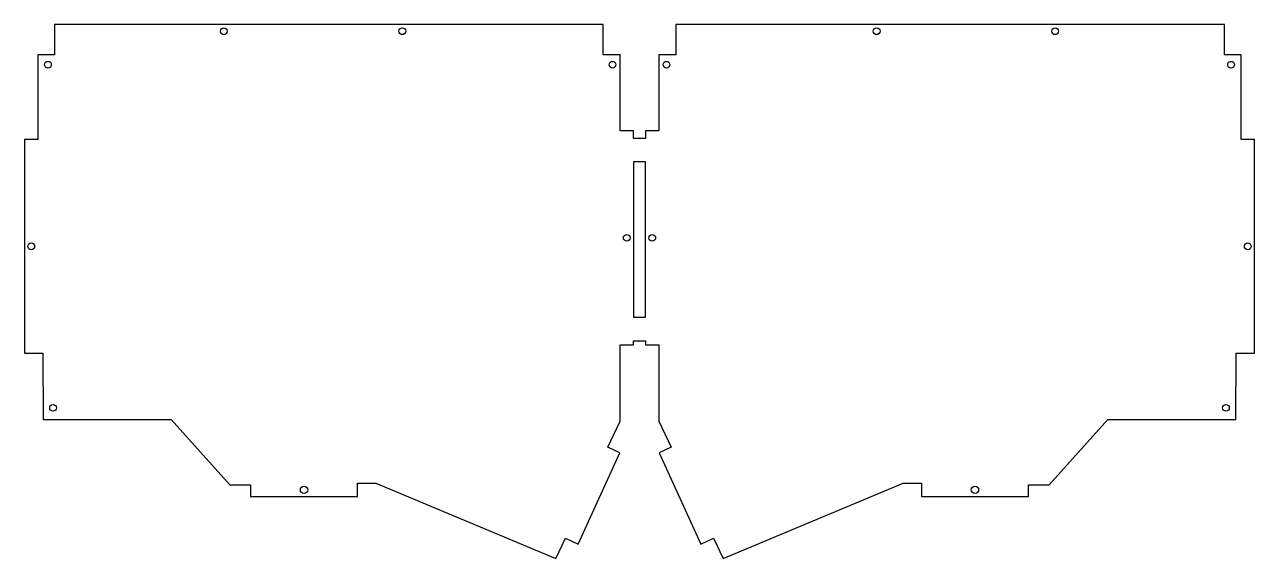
# Model space of a CAD drawing. Header units: millimetres. Extents: x -184 to 184, y -103 to 57.
import ezdxf

# ---------------------------------------------------------------- set-up
doc = ezdxf.new("R2010")
doc.units = ezdxf.units.MM
doc.layers.get('0').update_dxf_attribs({"linetype": 'CONTINUOUS'})

msp = doc.modelspace()

# ---------------------------------------------------------------- linework, layer by layer
for points in [[(-178.55, -61.65), (-140.19, -61.65), (-122.68, -81.15), (-116.43, -81.14), (-116.43, -84.65), (-100.43, -84.65), (-84.43, -84.65), (-84.43, -80.65), (-78.94, -80.65), (-25.01, -103.18), (-22.18, -97.11), (-18.32, -98.91), (-5.87, -71.61), (-9.5, -69.92), (-5.83, -62.05), (-5.83, -39.22), (-1.83, -39.22), (-1.83, -38.01), (0, -38.01), (1.83, -38.01), (1.83, -39.22), (5.83, -39.22), (5.83, -62.05), (9.5, -69.92), (5.87, -71.61), (18.32, -98.91), (22.18, -97.11), (25.01, -103.18), (78.94, -80.65), (84.43, -80.65), (84.43, -84.65), (100.43, -84.65), (116.43, -84.65), (116.43, -81.14), (122.68, -81.15), (140.19, -61.65), (178.55, -61.65), (178.65, -41.77), (184.08, -41.77), (184.08, 22.23), (180.08, 22.23), (180.08, 47.6), (175.08, 47.6), (175.08, 56.6), (122.43, 56.6), (73, 56.6), (10.83, 56.6), (10.83, 47.6), (5.83, 47.6), (5.83, 24.78), (1.83, 24.78), (1.83, 22.51), (0, 22.51), (-1.83, 22.51), (-1.83, 24.78), (-5.83, 24.78), (-5.83, 47.6), (-10.83, 47.6), (-10.83, 56.6), (-73, 56.6), (-122.43, 56.6), (-175.08, 56.6), (-175.08, 47.6), (-180.08, 47.6), (-180.08, 22.23), (-184.08, 22.23), (-184.08, -41.77), (-178.65, -41.77)], [(0, 15.51), (-1.83, 15.51), (-1.83, -7.22), (-1.83, -31.01), (0, -31.01), (1.83, -31.01), (1.83, -7.22), (1.83, 15.51)]]:
    msp.add_lwpolyline(points, close=True)
for centre, radius in [((-124.43, 54.6), 1), ((-71, 54.6), 1), ((71, 54.6), 1), ((124.43, 54.6), 1), ((-177.08, 44.6), 1), ((-8.08, 44.6), 1), ((8.08, 44.6), 1), ((177.08, 44.6), 1), ((-3.83, -7.22), 1), ((3.83, -7.22), 1), ((-182.08, -9.77), 1), ((182.08, -9.77), 1), ((-175.57, -58.1), 1), ((175.57, -58.1), 1), ((-100.43, -82.65), 1.1), ((100.43, -82.65), 1.1)]:
    msp.add_circle(centre, radius)

doc.saveas('drawing.dxf')
